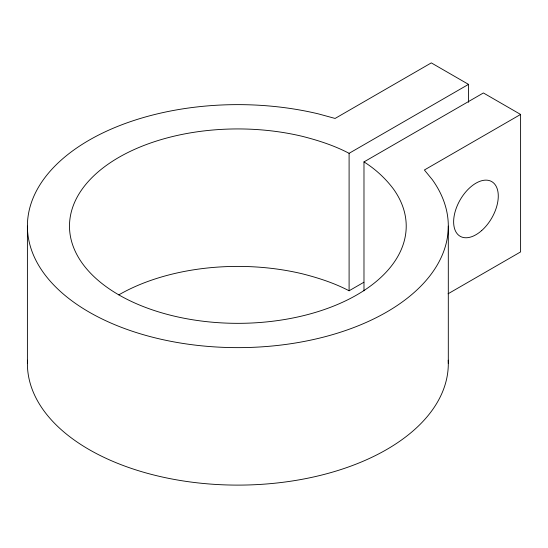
<?xml version="1.0" encoding="UTF-8"?>
<svg xmlns="http://www.w3.org/2000/svg" width="548" height="548" viewBox="0 0 548 548"><rect width="100%" height="100%" fill="white"/><g stroke="black" fill="none" stroke-linecap="round" stroke-linejoin="round"><path stroke-width="0.82" d="M448.072 293.783L520.6 251.909L520.6 114.443L483.398 92.961L363.982 161.907C375.318 169.037 385.347 178.23 393.402 188.937A168.366 97.202 0 0 1 259.827 322.505A168.366 97.202 0 0 1 70.932 213.446A168.366 97.202 0 0 1 302.284 136.329C318.388 140.418 334.349 145.576 349.097 153.317L468.513 84.371L468.513 102.305M520.6 114.443L424.385 169.99L432.29 179.634A210.453 121.505 0 0 1 265.321 346.596A210.453 121.505 0 0 1 29.202 210.274A210.453 121.505 0 0 1 318.395 113.881L335.095 118.443L431.31 62.89L468.513 84.371M118.806 294.872A168.366 97.202 0 0 1 302.284 273.801C318.388 277.891 334.349 283.049 349.097 290.783L363.845 282.275M448.305 226.132L448.305 363.605M363.982 161.907L363.982 290.837M349.097 153.317L349.097 290.783M27.4 226.132L27.4 363.605M448.223 360.194A210.453 121.505 0 0 1 237.853 485.11A210.453 121.505 0 0 1 27.482 360.194M481.733 230.516A31.565 18.228 -60 0 0 491.741 181.614A31.565 18.228 -60 0 0 454.395 214.727A31.565 18.228 -60 0 0 481.733 230.516"/></g></svg>
